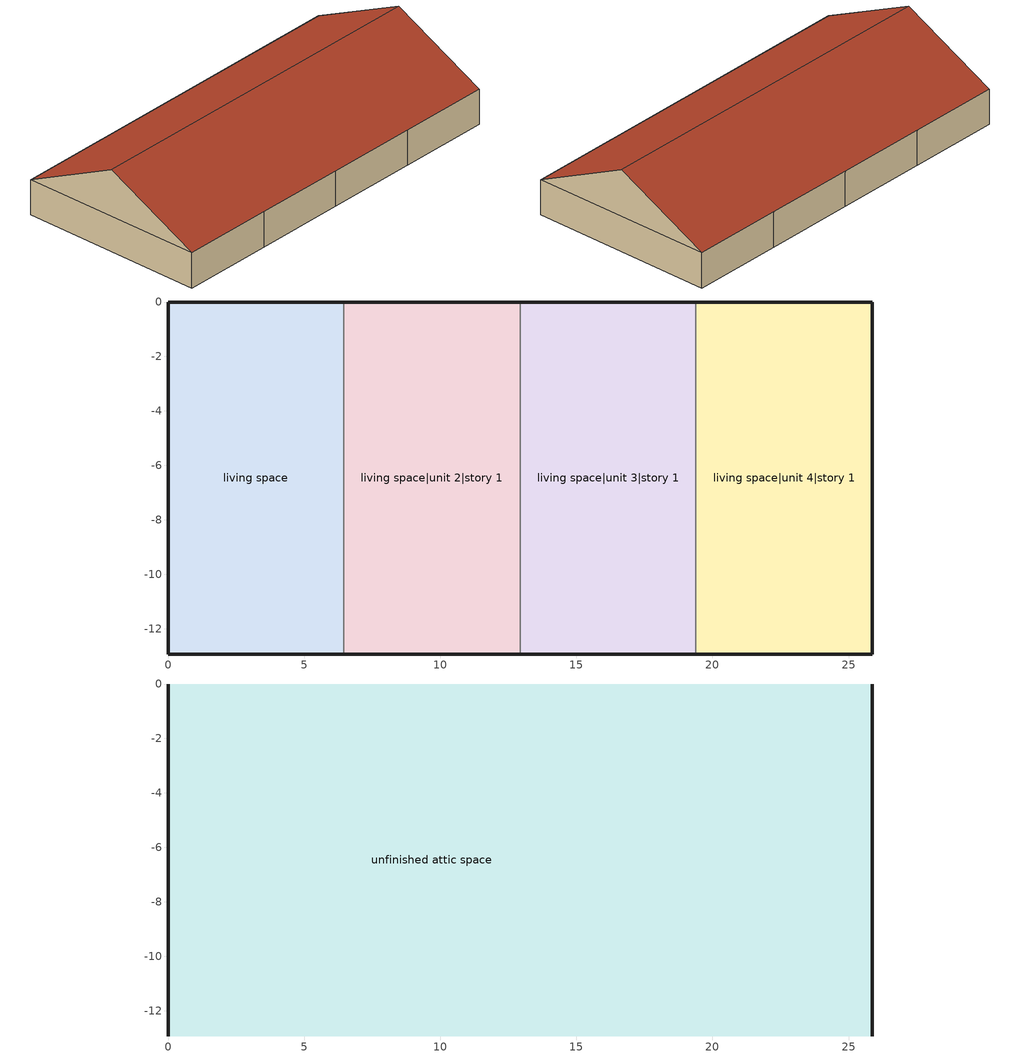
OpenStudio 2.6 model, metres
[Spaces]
living space
 floor foundation: 0,-12.93 0,0 6.47,0 6.47,-12.93 z0
 wall outside: 6.47,0 0,0 0,-12.93 6.47,-12.93 z0:2.44
 wall to living space|unit 2|story 1: 6.47,-12.93 6.47,0 z0:2.44
living space|unit 2|story 1
 floor foundation: 6.47,-12.93 6.47,0 12.93,0 12.93,-12.93 z0
 wall outside: 6.47,-12.93 12.93,-12.93 / 12.93,0 6.47,0 z0:2.44
 wall to living space|unit 3|story 1: 12.93,-12.93 12.93,0 z0:2.44
living space|unit 3|story 1
 floor foundation: 12.93,-12.93 12.93,0 19.4,0 19.4,-12.93 z0
 wall outside: 12.93,-12.93 19.4,-12.93 / 19.4,0 12.93,0 z0:2.44
 wall to living space|unit 4|story 1: 19.4,-12.93 19.4,0 z0:2.44
living space|unit 4|story 1
 floor foundation: 19.4,-12.93 19.4,0 25.86,0 25.86,-12.93 z0
 wall outside: 19.4,-12.93 25.86,-12.93 25.86,0 19.4,0 z0:2.44
unfinished attic space
 floor to living space|unit 3|story 1: 19.4,0 19.4,-12.93 12.93,-12.93 12.93,0 z2.44
 floor to living space|unit 4|story 1: 25.86,0 25.86,-12.93 19.4,-12.93 19.4,0 z2.44
 floor to living space: 6.47,0 6.47,-12.93 0,-12.93 0,0 z2.44
 floor to living space|unit 2|story 1: 12.93,0 12.93,-12.93 6.47,-12.93 6.47,0 z2.44
 wall outside: 0,-6.47,5.67 0,0,2.44 0,-12.93,2.44; 25.86,-6.47,5.67 25.86,-12.93,2.44 25.86,0,2.44
 roof outside: 0,-6.47,5.67 25.86,-6.47,5.67 25.86,0,2.44 0,0,2.44; 25.86,-6.47,5.67 0,-6.47,5.67 0,-12.93,2.44 25.86,-12.93,2.44
[Building]
Building 1: North Axis {deg}=0; Standards Number of Stories=1; Standards Number of Above Ground Stories=1; Standards Building Type=singlefamilyattached; Standards Number of Living Units=4
[Site]
Denver Intl Ap_CO_USA: Latitude {deg}=39.83; Longitude {deg}=-104.65; Time Zone {hr}=-7; Elevation {m}=1650
[ClimateZones]
Climate Zone Institution Name 2=Building America; Climate Zone Document Year 2=0; Climate Zone Value 2=Cold
[Site:WaterMainsTemperature]
Calculation Method=Correlation; Annual Average Outdoor Air Temperature {C}=10.8753; Maximum Difference In Monthly Average Outdoor Air Temperatures {deltaC}=23.1524
[Site:GroundTemperature:Deep]
10.8753, 10.8753, 10.8753, 10.8753, 10.8753, 10.8753, 10.8753, 10.8753, 10.8753, 10.8753, 10.8753, 10.8753
[ThermalZone] Use Ideal Air Loads=No
Name | Thermostat
living zone | living zone temperature setpoint
living zone|unit 2 | living zone|unit 2 temperature setpoint
living zone|unit 3 | living zone|unit 3 temperature setpoint
living zone|unit 4 | living zone|unit 4 temperature setpoint
unfinished attic zone
[Sizing:Zone] Zone Cooling Design Supply Air Temperature Input Method=SupplyAirTemperature; Zone Cooling Design Supply Air Temperature {C}=14; Zone Cooling Design Supply Air Temperature Difference {deltaC}=11.11; Zone Heating Design Supply Air Temperature Input Method=SupplyAirTemperature; Zone Heating Design Supply Air Temperature {C}=40; Zone Heating Design Supply Air Temperature Difference {deltaC}=11.11; Zone Cooling Design Supply Air Humidity Ratio {kg-H2O/kg-air}=0.0085; Zone Heating Design Supply Air Humidity Ratio {kg-H2O/kg-air}=0.008; Cooling Design Air Flow Method=DesignDay; Heating Design Air Flow Method=DesignDay; Account for Dedicated Outdoor Air System=No; Dedicated Outdoor Air System Control Strategy=NeutralSupplyAir; Dedicated Outdoor Air Low Setpoint Temperature for Design {C}=autosize; Dedicated Outdoor Air High Setpoint Temperature for Design {C}=autosize
living zone; living zone|unit 2; living zone|unit 3; living zone|unit 4; unfinished attic zone
[Zone equipment]
living zone: residential baseboard living zone convective electric
living zone|unit 2: residential baseboard|unit 2 living zone|unit 2 convective electric
living zone|unit 3: residential baseboard|unit 3 living zone|unit 3 convective electric
living zone|unit 4: residential baseboard|unit 4 living zone|unit 4 convective electric
[Space]
Name | Space Type | Thermal Zone | Building Unit
living space | Space Type 1 | living zone | unit 1
living space|unit 2|story 1 | Space Type 1 | living zone|unit 2 | unit 2
living space|unit 3|story 1 | Space Type 1 | living zone|unit 3 | unit 3
living space|unit 4|story 1 | Space Type 1 | living zone|unit 4 | unit 4
unfinished attic space | Space Type 2 | unfinished attic zone
[SpaceType]
Name | Standards Space Type
Space Type 1 | living
Space Type 2 | unfinished attic
[BuildingUnit] Building Unit Type=Residential
unit 1; unit 2; unit 3; unit 4; EPWWeatherInfo
[ZoneHVAC:Baseboard:Convective:Electric] Availability Schedule=residential heating season; Nominal Capacity {W}=autosize; Efficiency=1
residential baseboard living zone convective electric; residential baseboard|unit 2 living zone|unit 2 convective electric; residential baseboard|unit 3 living zone|unit 3 convective electric; residential baseboard|unit 4 living zone|unit 4 convective electric
[ThermostatSetpoint:DualSetpoint] Heating Setpoint Temperature Schedule=residential heating setpoint; Cooling Setpoint Temperature Schedule=residential cooling setpoint
living zone|unit 3 temperature setpoint; living zone temperature setpoint; living zone|unit 2 temperature setpoint; living zone|unit 4 temperature setpoint
[Schedule:Ruleset]
Name | Default Day Schedule | Summer Design Day Schedule | Winter Design Day Schedule
residential heating season | Schedule Day 9
residential heating setpoint | Schedule Day 4 | residential heating setpoint summer design | residential heating setpoint winter design
residential cooling setpoint | Schedule Day 5 | residential cooling setpoint summer design | residential cooling setpoint winter design
[Schedule:Day]
Schedule Day 9; Schedule Day 4; Schedule Day 5: 24, 0, 0
residential heating season allday1; residential heating season allday2; residential heating season allday3; residential heating season allday4; residential heating season allday5; residential heating season allday6; residential heating season allday7; residential heating season allday8; residential heating season allday9; residential heating season allday10; residential heating season allday11; residential heating season allday12: 24, 0, 1
residential heating setpoint allday1; residential heating setpoint allday2; residential heating setpoint allday3; residential heating setpoint allday4; residential heating setpoint allday5; residential heating setpoint allday6; residential heating setpoint allday7; residential heating setpoint allday8; residential heating setpoint allday9; residential heating setpoint allday10; residential heating setpoint allday11; residential heating setpoint allday12: 24, 0, 21.6667
residential heating setpoint winter design; residential cooling setpoint winter design: 24, 0, 21.1111
residential heating setpoint summer design; residential cooling setpoint summer design: 24, 0, 23.8889
residential cooling setpoint allday1; residential cooling setpoint allday2; residential cooling setpoint allday3; residential cooling setpoint allday4; residential cooling setpoint allday5; residential cooling setpoint allday6; residential cooling setpoint allday7; residential cooling setpoint allday8; residential cooling setpoint allday9; residential cooling setpoint allday10; residential cooling setpoint allday11; residential cooling setpoint allday12: 24, 0, 24.4444
[Schedule:Rule] Apply Sunday=Yes; Apply Monday=Yes; Apply Tuesday=Yes; Apply Wednesday=Yes; Apply Thursday=Yes; Apply Friday=Yes; Apply Saturday=Yes; Date Specification Type=DateRange; Start Day=1
Name | Schedule Ruleset | Rule Order | Day Schedule | Start Month | End Month | End Day
residential heating season allday ruleset1 | residential heating season | 11 | residential heating season allday1 | 1 | 1 | 31
residential heating season allday ruleset2 | residential heating season | 10 | residential heating season allday2 | 2 | 2 | 28
residential heating season allday ruleset3 | residential heating season | 9 | residential heating season allday3 | 3 | 3 | 31
residential heating season allday ruleset4 | residential heating season | 8 | residential heating season allday4 | 4 | 4 | 30
residential heating season allday ruleset5 | residential heating season | 7 | residential heating season allday5 | 5 | 5 | 31
residential heating season allday ruleset6 | residential heating season | 6 | residential heating season allday6 | 6 | 6 | 30
residential heating season allday ruleset7 | residential heating season | 5 | residential heating season allday7 | 7 | 7 | 31
residential heating season allday ruleset8 | residential heating season | 4 | residential heating season allday8 | 8 | 8 | 31
residential heating season allday ruleset9 | residential heating season | 3 | residential heating season allday9 | 9 | 9 | 30
residential heating season allday ruleset10 | residential heating season | 2 | residential heating season allday10 | 10 | 10 | 31
residential heating season allday ruleset11 | residential heating season | 1 | residential heating season allday11 | 11 | 11 | 30
residential heating season allday ruleset12 | residential heating season | 0 | residential heating season allday12 | 12 | 12 | 31
residential heating setpoint allday ruleset1 | residential heating setpoint | 11 | residential heating setpoint allday1 | 1 | 1 | 31
residential heating setpoint allday ruleset2 | residential heating setpoint | 10 | residential heating setpoint allday2 | 2 | 2 | 28
residential heating setpoint allday ruleset3 | residential heating setpoint | 9 | residential heating setpoint allday3 | 3 | 3 | 31
residential heating setpoint allday ruleset4 | residential heating setpoint | 8 | residential heating setpoint allday4 | 4 | 4 | 30
residential heating setpoint allday ruleset5 | residential heating setpoint | 7 | residential heating setpoint allday5 | 5 | 5 | 31
residential heating setpoint allday ruleset6 | residential heating setpoint | 6 | residential heating setpoint allday6 | 6 | 6 | 30
residential heating setpoint allday ruleset7 | residential heating setpoint | 5 | residential heating setpoint allday7 | 7 | 7 | 31
residential heating setpoint allday ruleset8 | residential heating setpoint | 4 | residential heating setpoint allday8 | 8 | 8 | 31
residential heating setpoint allday ruleset9 | residential heating setpoint | 3 | residential heating setpoint allday9 | 9 | 9 | 30
residential heating setpoint allday ruleset10 | residential heating setpoint | 2 | residential heating setpoint allday10 | 10 | 10 | 31
residential heating setpoint allday ruleset11 | residential heating setpoint | 1 | residential heating setpoint allday11 | 11 | 11 | 30
residential heating setpoint allday ruleset12 | residential heating setpoint | 0 | residential heating setpoint allday12 | 12 | 12 | 31
residential cooling setpoint allday ruleset1 | residential cooling setpoint | 11 | residential cooling setpoint allday1 | 1 | 1 | 31
residential cooling setpoint allday ruleset2 | residential cooling setpoint | 10 | residential cooling setpoint allday2 | 2 | 2 | 28
residential cooling setpoint allday ruleset3 | residential cooling setpoint | 9 | residential cooling setpoint allday3 | 3 | 3 | 31
residential cooling setpoint allday ruleset4 | residential cooling setpoint | 8 | residential cooling setpoint allday4 | 4 | 4 | 30
residential cooling setpoint allday ruleset5 | residential cooling setpoint | 7 | residential cooling setpoint allday5 | 5 | 5 | 31
residential cooling setpoint allday ruleset6 | residential cooling setpoint | 6 | residential cooling setpoint allday6 | 6 | 6 | 30
residential cooling setpoint allday ruleset7 | residential cooling setpoint | 5 | residential cooling setpoint allday7 | 7 | 7 | 31
residential cooling setpoint allday ruleset8 | residential cooling setpoint | 4 | residential cooling setpoint allday8 | 8 | 8 | 31
residential cooling setpoint allday ruleset9 | residential cooling setpoint | 3 | residential cooling setpoint allday9 | 9 | 9 | 30
residential cooling setpoint allday ruleset10 | residential cooling setpoint | 2 | residential cooling setpoint allday10 | 10 | 10 | 31
residential cooling setpoint allday ruleset11 | residential cooling setpoint | 1 | residential cooling setpoint allday11 | 11 | 11 | 30
residential cooling setpoint allday ruleset12 | residential cooling setpoint | 0 | residential cooling setpoint allday12 | 12 | 12 | 31
